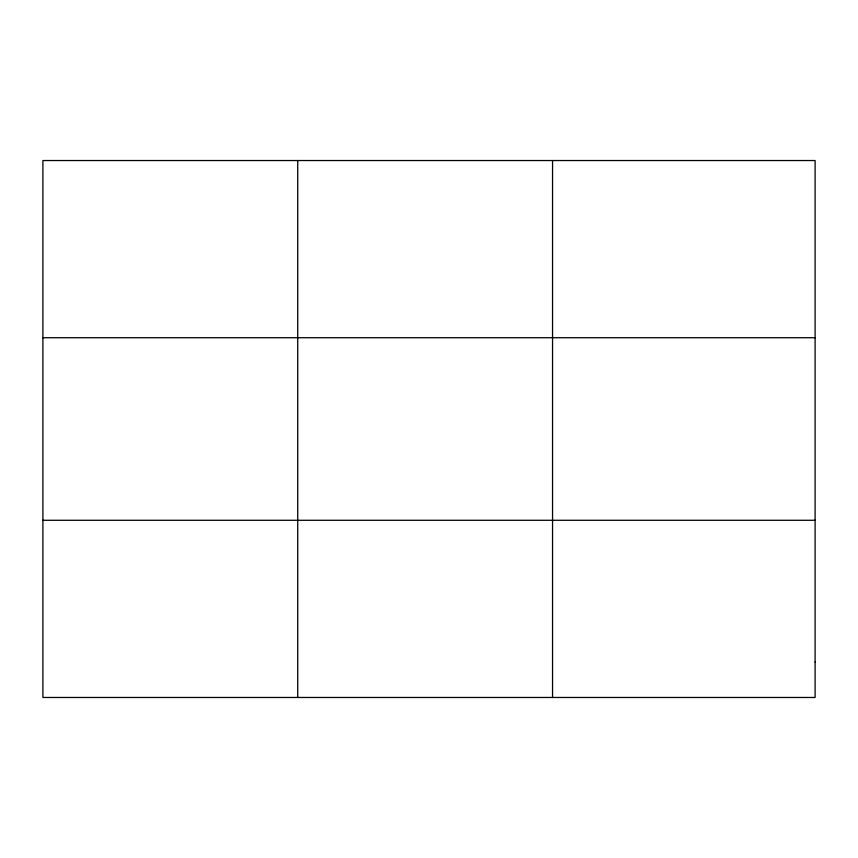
<?xml version="1.0" encoding="UTF-8"?>
<svg xmlns="http://www.w3.org/2000/svg" width="858" height="858" viewBox="0 0 858 858"><rect width="100%" height="100%" fill="white"/><g stroke="black" fill="none" stroke-linecap="round" stroke-linejoin="round"><path stroke-width="1.29" d="M297.726 697.468L297.726 160.532M552.552 697.468L552.552 160.532M42.9 337.72L815.1 337.72M42.9 520.28L815.1 520.28M815.1 662.033L815.1 697.468L42.9 697.468L42.9 160.532L815.1 160.532L815.1 662.033"/></g></svg>
